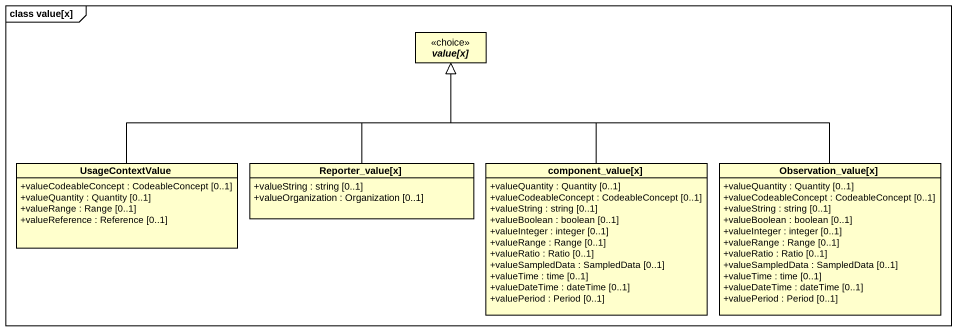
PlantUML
@startuml
mainframe class value[x]
hide circle
hide empty members
skinparam classAttributeIconSize 0
abstract class "value[x]" as value_x <<choice>>
class UsageContextValue {
  +valueCodeableConcept : CodeableConcept [0..1]
  +valueQuantity : Quantity [0..1]
  +valueRange : Range [0..1]
  +valueReference : Reference [0..1]
}
class "Reporter_value[x]" as Reporter_value_x {
  +valueString : string [0..1]
  +valueOrganization : Organization [0..1]
}
class "component_value[x]" as component_value_x {
  +valueQuantity : Quantity [0..1]
  +valueCodeableConcept : CodeableConcept [0..1]
  +valueString : string [0..1]
  +valueBoolean : boolean [0..1]
  +valueInteger : integer [0..1]
  +valueRange : Range [0..1]
  +valueRatio : Ratio [0..1]
  +valueSampledData : SampledData [0..1]
  +valueTime : time [0..1]
  +valueDateTime : dateTime [0..1]
  +valuePeriod : Period [0..1]
}
class "Observation_value[x]" as Observation_value_x {
  +valueQuantity : Quantity [0..1]
  +valueCodeableConcept : CodeableConcept [0..1]
  +valueString : string [0..1]
  +valueBoolean : boolean [0..1]
  +valueInteger : integer [0..1]
  +valueRange : Range [0..1]
  +valueRatio : Ratio [0..1]
  +valueSampledData : SampledData [0..1]
  +valueTime : time [0..1]
  +valueDateTime : dateTime [0..1]
  +valuePeriod : Period [0..1]
}
UsageContextValue -right-|> value_x
Reporter_value_x -up-|> value_x
component_value_x -up-|> value_x
Observation_value_x -left-|> value_x
@enduml
